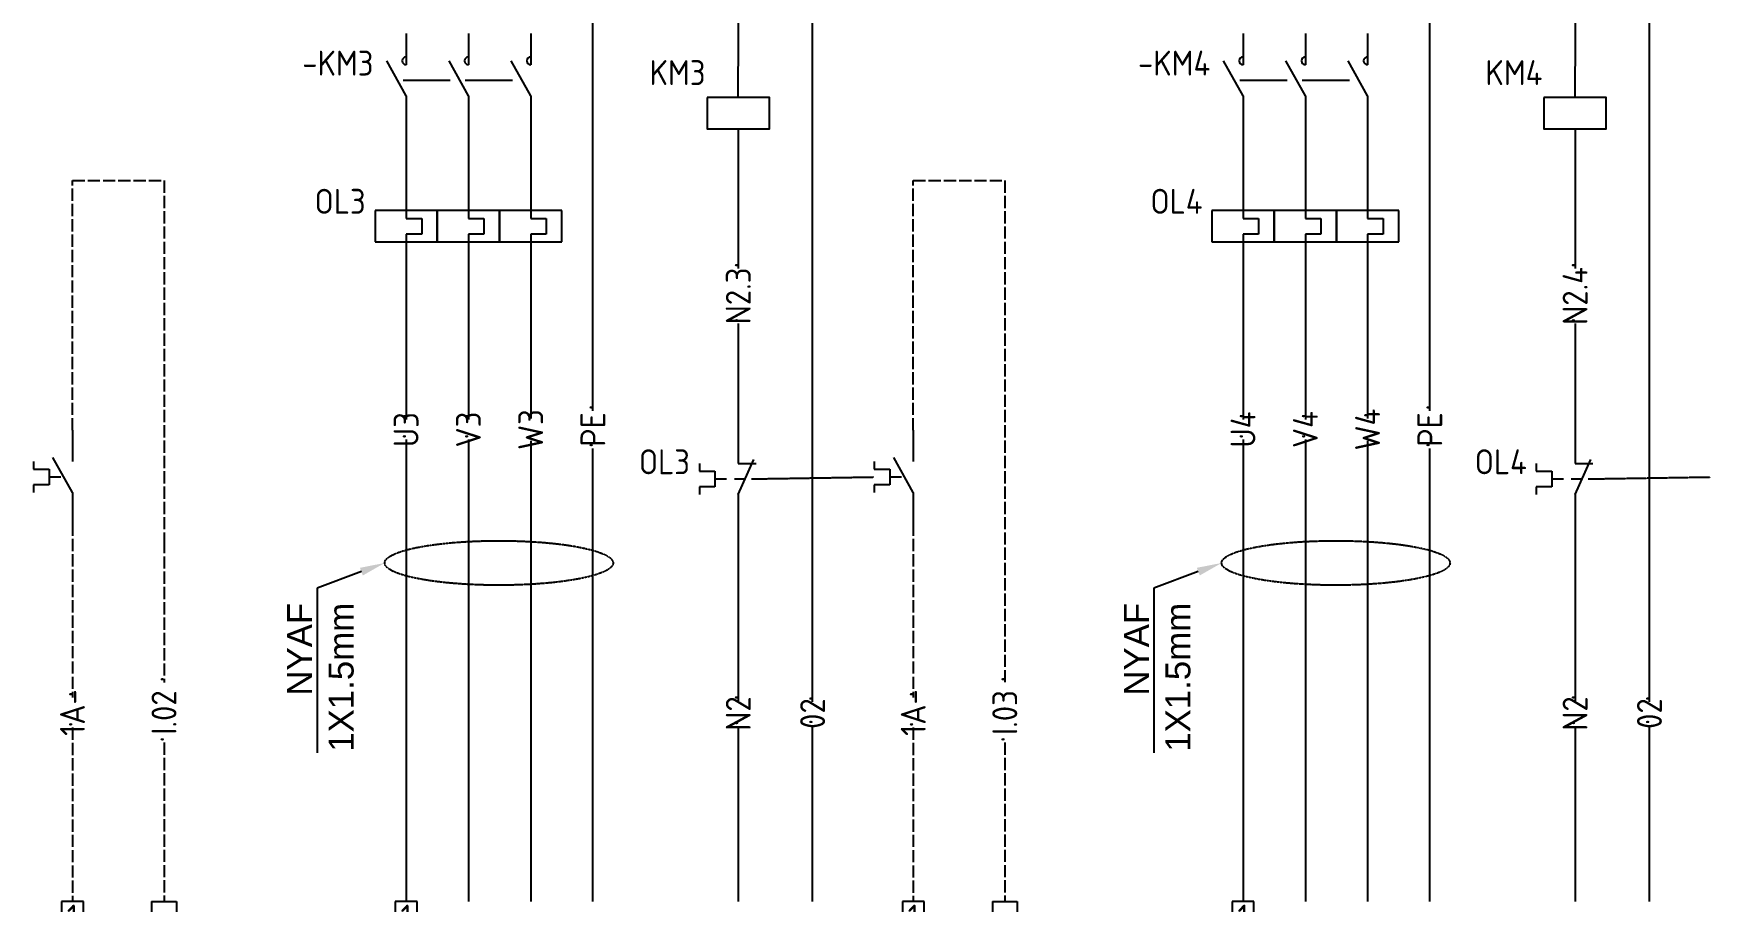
# Model space of a CAD drawing. Header units: millimetres. Extents: x 67033 to 212947, y 35102 to 335921.
# Drawn here: x 70400 to 72045, y 167198 to 168049 of the extents above; entities that cross this region are included whole.
import ezdxf
from ezdxf import colors
from ezdxf.entities.mleader import LeaderData, LeaderLine
from ezdxf.enums import TextEntityAlignment as Align
from ezdxf.math import Vec2, Vec3

# ---------------------------------------------------------------- set-up
doc = ezdxf.new("R2010")
doc.units = ezdxf.units.MM
doc.linetypes.add('ACAD_ISO02W100', pattern=[15, 12, -3])
doc.linetypes.add('DASHED', pattern=[0.75, 0.5, -0.25])
for name, color, linetype in [('LINK', 9, 'DASHED'), ('MISC', 2, 'Continuous'), ('RED_2.5mm^2', 1, 'Continuous'), ('SYMS', 7, 'Continuous'), ('TAGFIXED', 7, 'Continuous'), ('TAGS', 51, 'Continuous'), ('TERMS', 4, 'Continuous')]:
    doc.layers.add(name, color=color, linetype=linetype)
doc.styles.get("Standard").update_dxf_attribs({"font": 'arial.ttf'})
doc.styles.add('WD_IEC', font='isocp2.shx', dxfattribs={"width": 0.9, "height": 4})

# ---------------------------------------------------------------- blocks, each defined once
blk = doc.blocks.new('VOL21')
for p, q in [((0, 7.5), (0, 2.5)), ((0, -2.5), (-3.125, 3.125)), ((-6.25, 2.5), (-6.25, 1.25)), ((-6.25, 1.25), (-3.75, 1.25)), ((-3.75, 1.25), (-3.75, -1.25)), ((-3.75, 0), (-1.875, 0)), ((-6.25, -1.25), (-6.25, -2.5)), ((-3.75, -1.25), (-6.25, -1.25)), ((0, -2.5), (0, -7.5))]:
    blk.add_line(p, q)
at = {"style": 'WD_IEC'}
for tag, p in [('INST', (-7.75, 6.75)), ('LOC', (-7.75, 3.75)), ('TAG2', (-7.75, 0.75)), ('XREF', (-7.75, -3.75)), ('DESC1', (-7.75, -6.75)), ('DESC2', (-7.75, -9.75)), ('DESC3', (-7.75, -12.75))]:
    blk.add_attdef(tag, text='', height=2.5, dxfattribs=at).set_placement(p, align=Align.RIGHT)
blk.add_attdef('TERM01', text='', height=2, rotation=90, dxfattribs=at).set_placement((-1, 7.5), align=Align.RIGHT)
at = {"style": 'WD_IEC', "flags": 1}
for tag, p, height in [('X2TERM01', (0, 7.5), 0.32), ('X4LINK', (-6.375, 0), 0.32), ('X1LINK', (-0.5, 0), 0.32), ('CONTACT', (4, -3.5), 1), ('FAMILY', (4, -5), 1), ('COMMON', (5.25, -4.75), 1), ('X8TERM02', (0, -7.5), 0.32)]:
    blk.add_attdef(tag, p, '', height=height, dxfattribs=at)
at = {"style": 'WD_IEC'}
blk.add_attdef('TERM02', (-1, -7.5), '', height=2, rotation=90, dxfattribs=at)
blk = doc.blocks.new('VSP1001')
for p, q in [((1.75, 5), (-1.75, 5)), ((-1.75, 5), (-1.75, -5)), ((1.75, -5), (1.75, 5)), ((1.75, 0), (-1.75, 0)), ((-1.75, -5), (1.75, -5))]:
    blk.add_line(p, q)
at = {"linetype": 'Continuous', "style": 'WD_IEC', "width": 0.9, "flags": 8}
blk.add_attdef('TERMDESC01', (-1, 6), '', height=2, rotation=90, dxfattribs=at)
blk.add_attdef('X2WIRE01', text='', height=2, rotation=90, dxfattribs=at).set_placement((1, 6), align=Align.TOP_LEFT)
at = {"style": 'WD_IEC'}
for tag, p in [('INST', (-4, 5)), ('LOC', (-4, 2)), ('TAG1', (-4, -1)), ('DESC1', (-4, -4.1)), ('DESC2', (-4, -7.85)), ('DESC3', (-4, -11.6))]:
    blk.add_attdef(tag, text='', height=2.5, dxfattribs=at).set_placement(p, align=Align.RIGHT)
for tag, p in [('TERM01', (0, 2.5)), ('TERM02', (0, -2.5))]:
    blk.add_attdef(tag, text='', height=2, dxfattribs=at).set_placement(p, align=Align.MIDDLE_CENTER)
at = {"style": 'WD_IEC', "width": 0.9, "flags": 1}
for tag, p in [('ACE_FLAG', (-0.5, 4.5)), ('X2TERM01', (0, 5)), ('CAT', (-0.96, 0.48)), ('MFG', (-0.88, 1.65)), ('ASSYCODE', (-1.03, -0.58)), ('FAMILY', (-1.03, -1.66)), ('X8TERM02', (0, -5))]:
    blk.add_attdef(tag, p, '', height=0.25, dxfattribs=at)
at = {"linetype": 'Continuous', "style": 'WD_IEC', "width": 0.9, "flags": 8}
blk.add_attdef('TERMDESC02', text='', height=2, rotation=90, dxfattribs=at).set_placement((-1, -6), align=Align.RIGHT)
blk.add_attdef('X8WIRE02', text='', height=2, rotation=90, dxfattribs=at).set_placement((1, -6), align=Align.TOP_RIGHT)
blk = doc.blocks.new('VT0_LGENERIC')
at = {"style": 'WD_IEC'}
blk.add_attdef('COLOR', text='', height=2.5, rotation=90, dxfattribs=at).set_placement((0, 0), align=Align.MIDDLE_CENTER)
at = {"style": 'WD_IEC', "flags": 1}
for tag, p in [('X2TERM01', (0, 4)), ('X8TERM01', (0, -4))]:
    blk.add_attdef(tag, p, '', height=0.16, rotation=90, dxfattribs=at)
at = {"style": 'WD_IEC'}
for tag, p in [('X2_TINY_DOT_DONT_REMOVE', (0, 4)), ('X8_TINY_DOT_DONT_REMOVE', (0, -4))]:
    blk.add_attdef(tag, p, '', height=0.0001, rotation=90, dxfattribs=at)
blk = doc.blocks.new('VMS21P')
for p, q in [((0, 7.5), (0, 2.5)), ((0, -2.5), (-3.12, 3.12)), ((0, -2.5), (0, -7.5))]:
    blk.add_line(p, q)
blk.add_arc((0, 3.12), 0.625, 90, 270)
at = {"style": 'WD_IEC'}
for tag, p in [('INST', (-5.25, 6.75)), ('LOC', (-5.25, 3.75)), ('TAG2', (-5.25, 0.75)), ('XREF', (-5.25, -3.75)), ('DESC1', (-5.25, -6.75)), ('DESC2', (-5.25, -9.75)), ('DESC3', (-5.25, -12.75))]:
    blk.add_attdef(tag, text='', height=2.5, dxfattribs=at).set_placement(p, align=Align.RIGHT)
blk.add_attdef('TERM01', text='', height=2, rotation=90, dxfattribs=at).set_placement((-1, 7.5), align=Align.RIGHT)
at = {"style": 'WD_IEC', "flags": 1}
for tag, p, height in [('X2TERM01', (0, 7.5), 0.32), ('X4LINK', (-2.91, 0), 0.32), ('X1LINK', (-0.5, 0), 0.32), ('CONTACT', (4, -3.5), 1), ('FAMILY', (4, -5), 1), ('X8TERM02', (0, -7.5), 0.32)]:
    blk.add_attdef(tag, p, '', height=height, dxfattribs=at)
at = {"style": 'WD_IEC'}
blk.add_attdef('TERM02', (-1, -7.5), '', height=2, rotation=90, dxfattribs=at)
blk = doc.blocks.new('VOL1')
for p, q in [((0, 7.5), (0, 1.25)), ((-5, 2.5), (-5, -2.5)), ((5, 2.5), (-5, 2.5)), ((0, 1.25), (2.5, 1.25)), ((2.5, 1.25), (2.5, -1.25)), ((5, -2.5), (5, 2.5)), ((-5, -2.5), (5, -2.5)), ((0, -1.25), (0, -7.5)), ((2.5, -1.25), (0, -1.25))]:
    blk.add_line(p, q)
at = {"style": 'WD_IEC'}
for tag, p in [('INST', (-6.5, 9)), ('LOC', (-6.5, 5.5)), ('TAG1', (-6.5, 2)), ('RATING1', (-6.5, -2.5)), ('XREF', (-6.5, -6.5)), ('DESC1', (-6.5, -10.35)), ('DESC2', (-6.5, -13.85)), ('DESC3', (-6.5, -17.35))]:
    blk.add_attdef(tag, text='', height=2.5, dxfattribs=at).set_placement(p, align=Align.RIGHT)
blk.add_attdef('TERM01', text='', height=2, rotation=90, dxfattribs=at).set_placement((-1, 7.5), align=Align.RIGHT)
at = {"style": 'WD_IEC', "flags": 1}
for tag, p, height in [('X2TERM01', (0, 7.5), 0.32), ('MFG', (2.75, 6.5), 1.5), ('CAT', (2.75, 4), 1.5), ('X4LINK', (-5, 0), 0.32), ('X1LINK', (5, 0), 0.32), ('ASSYCODE', (1, -4), 1), ('FAMILY', (1, -5.5), 1), ('X8TERM02', (0, -7.5), 0.32), ('CATDESC', (1, -7), 1)]:
    blk.add_attdef(tag, p, '', height=height, dxfattribs=at)
at = {"style": 'WD_IEC'}
blk.add_attdef('TERM02', (-1, -7.5), '', height=2, rotation=90, dxfattribs=at)
blk = doc.blocks.new('VOL2')
for p, q in [((0, 7.5), (0, 1.25)), ((-5, 2.5), (-5, -2.5)), ((5, 2.5), (-5, 2.5)), ((0, 1.25), (2.5, 1.25)), ((2.5, 1.25), (2.5, -1.25)), ((5, -2.5), (5, 2.5)), ((-5, -2.5), (5, -2.5)), ((0, -1.25), (0, -7.5)), ((2.5, -1.25), (0, -1.25))]:
    blk.add_line(p, q)
at = {"style": 'WD_IEC'}
for tag, p in [('INST', (-6.5, 9)), ('LOC', (-6.5, 5.5)), ('TAG2', (-6.5, 2)), ('RATING1', (-6.5, -2.5)), ('XREF', (-6.5, -6.5)), ('DESC1', (-6.5, -10.35)), ('DESC2', (-6.5, -13.85)), ('DESC3', (-6.5, -17.35))]:
    blk.add_attdef(tag, text='', height=2.5, dxfattribs=at).set_placement(p, align=Align.RIGHT)
blk.add_attdef('TERM01', text='', height=2, rotation=90, dxfattribs=at).set_placement((-1, 7.5), align=Align.RIGHT)
at = {"style": 'WD_IEC', "flags": 1}
for tag, p, height in [('X2TERM01', (0, 7.5), 0.32), ('X4LINK', (-5, 0), 0.32), ('X1LINK', (5, 0), 0.32), ('FAMILY', (1, -5.5), 1), ('X8TERM02', (0, -7.5), 0.32)]:
    blk.add_attdef(tag, p, '', height=height, dxfattribs=at)
at = {"style": 'WD_IEC'}
blk.add_attdef('TERM02', (-1, -7.5), '', height=2, rotation=90, dxfattribs=at)
blk = doc.blocks.new('VMS1')
for p, q in [((0, 2.5), (0, 7.5)), ((0, -2.5), (0, -7.5))]:
    blk.add_line(p, q)
blk.add_lwpolyline([(-5, 2.5), (-5, -2.5), (5, -2.5), (5, 2.5)], close=True)
at = {"style": 'WD_IEC'}
for tag, p in [('INST', (-5.25, 10.5)), ('LOC', (-5.25, 7.5)), ('TAG1', (-5.25, 4.5)), ('DESC1', (-5.25, -6.85)), ('DESC2', (-5.25, -9.85)), ('DESC3', (-5.25, -12.85))]:
    blk.add_attdef(tag, text='', height=2.5, dxfattribs=at).set_placement(p, align=Align.RIGHT)
blk.add_attdef('TERM01', text='', height=2, rotation=90, dxfattribs=at).set_placement((-1, 7.5), align=Align.RIGHT)
at = {"style": 'WD_IEC', "flags": 1}
for tag, p, height in [('X2TERM01', (0, 7.5), 0.32), ('X4LINK', (-5, 0), 0.32), ('X1LINK', (5, 0), 0.32), ('ASSYCODE', (1, -4), 1), ('FAMILY', (1, -5.5), 1), ('X8TERM02', (0, -7.5), 0.32), ('CATDESC', (1, -7), 1)]:
    blk.add_attdef(tag, p, '', height=height, dxfattribs=at)
at = {"style": 'WD_IEC', "flags": 9}
for tag, p in [('MFG', (-6, 1)), ('CAT', (-6, -1.5))]:
    blk.add_attdef(tag, text='', height=1.5, dxfattribs=at).set_placement(p, align=Align.RIGHT)
at = {"style": 'WD_IEC'}
blk.add_attdef('TERM02', (-1, -7.5), '', height=2, rotation=90, dxfattribs=at)
at = {"lineweight": 9, "style": 'WD_IEC'}
for tag, p in [('NO', (-5.5, -16.5)), ('NC', (-5.5, -19.5))]:
    blk.add_attdef(tag, text='', height=2.5, dxfattribs=at).set_placement(p, align=Align.TOP_RIGHT)
for tag, p in [('XREFNO', (-4, -16.5)), ('XREFNC', (-4, -19.5))]:
    blk.add_attdef(tag, text='', height=2.5, dxfattribs=at).set_placement(p, align=Align.TOP_LEFT)
blk = doc.blocks.new('VOL22')
for p, q in [((0, 7.5), (0, 2.5)), ((0, -2.5), (2.5, 3.12)), ((-6.25, 2.5), (-6.25, 1.25)), ((-6.25, 1.25), (-3.75, 1.25)), ((-3.75, 1.25), (-3.75, -1.25)), ((-3.75, 0), (-1.88, 0)), ((-0.62, 0), (1.11, 0)), ((0, 2.5), (2.87, 2.5)), ((-3.75, -1.25), (-6.25, -1.25)), ((-6.25, -1.25), (-6.25, -2.5)), ((0, -2.5), (0, -7.5))]:
    blk.add_line(p, q)
at = {"style": 'WD_IEC'}
for tag, p in [('INST', (-7.75, 6.75)), ('LOC', (-7.75, 3.75)), ('TAG2', (-7.75, 0.75)), ('XREF', (-7.75, -3.75)), ('DESC1', (-7.75, -6.75)), ('DESC2', (-7.75, -9.75)), ('DESC3', (-7.75, -12.75))]:
    blk.add_attdef(tag, text='', height=2.5, dxfattribs=at).set_placement(p, align=Align.RIGHT)
blk.add_attdef('TERM01', text='', height=2, rotation=90, dxfattribs=at).set_placement((-1, 7.5), align=Align.RIGHT)
at = {"style": 'WD_IEC', "flags": 1}
for tag, p, height in [('X2TERM01', (0, 7.5), 0.32), ('X4LINK', (-6.38, 0), 0.32), ('X1LINK', (2.11, 0), 0.32), ('CONTACT', (4, -3.5), 1), ('FAMILY', (4, -5), 1), ('COMMON', (5.25, -4.75), 1), ('X8TERM02', (0, -7.5), 0.32)]:
    blk.add_attdef(tag, p, '', height=height, dxfattribs=at)
at = {"style": 'WD_IEC'}
blk.add_attdef('TERM02', (-1, -7.5), '', height=2, rotation=90, dxfattribs=at)
blk = doc.blocks.new('PLCIOI1TV')
for p, q in [((-2, 9), (-2, -9)), ((-2, 9), (2, 9)), ((2, 9), (2, -9)), ((-2, 5.5), (2, 5.5)), ((-2, -9), (2, -9))]:
    blk.add_line(p, q)
at = {"style": 'WD_IEC', "width": 0.9}
blk.add_attdef('TERMDESC01', text='', height=2, rotation=90, dxfattribs=at).set_placement((2.25, 10), align=Align.TOP_LEFT)
at = {"style": 'WD_IEC', "width": 0.8}
for tag, p in [('INST', (-3.5, 6.5)), ('LOC', (-3.5, 3))]:
    blk.add_attdef(tag, text='', height=2.5, dxfattribs=at).set_placement(p, align=Align.RIGHT)
for tag, height, p in [('TERM01', 2, (0, 7.25)), ('TAGA01', 2.5, (0, 0))]:
    blk.add_attdef(tag, text='', height=height, rotation=90, dxfattribs=at).set_placement(p, align=Align.MIDDLE)
at = {"style": 'WD_IEC', "flags": 1}
blk.add_attdef('X2TERM01', text='', height=0.25, rotation=90, dxfattribs=at).set_placement((0, 9), align=Align.RIGHT)
at = {"style": 'WD_IEC', "width": 0.9}
blk.add_attdef('LINE1', text='', height=2.5, rotation=90, dxfattribs=at).set_placement((4.41, 1), align=Align.CENTER)
blk.add_attdef('LINE2', text='', height=2.5, rotation=90, dxfattribs=at).set_placement((5.02, 1), align=Align.TOP_CENTER)
at = {"style": 'WD_IEC'}
for tag, p in [('TAG1', (-3.5, -0.5)), ('XREF', (-3.5, -4.5))]:
    blk.add_attdef(tag, text='', height=2.5, dxfattribs=at).set_placement(p, align=Align.RIGHT)
at = {"linetype": 'Continuous', "style": 'WD_IEC', "flags": 9}
for tag, p in [('ASSYCODE', (-2.39, -1.18)), ('FAMILY', (-2.39, -7.68))]:
    blk.add_attdef(tag, text='', height=0.16, rotation=90, dxfattribs=at).set_placement(p, align=Align.CENTER)
at = {"style": 'WD_IEC'}
for tag, width, p in [('MFG', 0.8, (-7, -20)), ('DESC', 0.8, (-4, -20)), ('DESCA01', 0.9, (-0.5, -20)), ('DESCB01', 0.9, (2.5, -20)), ('DESCC01', 0.9, (5.5, -20)), ('DESCD01', 0.9, (8.5, -20)), ('DESCE01', 0.9, (11.5, -20)), ('CAT', 0.9, (-7, -27))]:
    blk.add_attdef(tag, text='', height=2.5, rotation=90, dxfattribs=dict(at, width=width)).set_placement(p, align=Align.RIGHT)

msp = doc.modelspace()

# ---------------------------------------------------------------- linework, layer by layer
at = {"linetype": 'DASHED'}
for centre in [(70856.9, 167530.1), (71677.8, 167530.1)]:
    msp.add_ellipse(centre, major_axis=(-112, 0), ratio=0.194696, dxfattribs=at)
at = {"layer": 'LINK'}
for points in [[(70762.9, 168003.4), (70809.2, 168003.4)], [(70823.9, 168003.4), (70870.3, 168003.4)], [(71583.7, 168003.4), (71630.1, 168003.4)], [(71644.8, 168003.4), (71691.1, 168003.4)], [(70796.5, 167860.3), (70796.5, 167860.3)], [(70857.5, 167860.3), (70857.5, 167860.3)], [(71617.3, 167860.3), (71617.3, 167860.3)], [(71678.4, 167860.3), (71678.4, 167860.3)], [(71104.6, 167612.5), (71224.4, 167614.4)], [(71925.4, 167612.5), (72045.3, 167614.4)]]:
    msp.add_lwpolyline(points, dxfattribs=at)
at = {"layer": 'RED_2.5mm^2', "color": 2}
for p, q in [((70949.1, 167679.4), (70949.1, 168557.3)), ((71770, 167679.4), (71770, 168557.3)), ((70949.1, 167198.2), (70949.1, 167642.5)), ((71770, 167198.2), (71770, 167642.5))]:
    msp.add_line(p, q, dxfattribs=at)
at = {"layer": 'RED_2.5mm^2'}
for p, q in [((71164.6, 167393.9), (71164.6, 168545.7)), ((71985.4, 167393.9), (71985.4, 168545.7)), ((71091.7, 168129.7), (71091.7, 168017.1)), ((71912.5, 168129.7), (71912.5, 168017.1)), ((70765.9, 167957.6), (70765.9, 167906.1)), ((70827, 167957.6), (70827, 167906.1)), ((70888.1, 167957.6), (70888.1, 167906.1)), ((71586.8, 167957.6), (71586.8, 167906.1)), ((71647.9, 167957.6), (71647.9, 167906.1)), ((71708.9, 167957.6), (71708.9, 167906.1)), ((70765.9, 167814.5), (70765.9, 167670.9)), ((70827, 167814.5), (70827, 167670.9)), ((70888.1, 167814.5), (70888.1, 167671.8)), ((71586.8, 167814.5), (71586.8, 167670.9)), ((71647.9, 167814.5), (71647.9, 167670.9)), ((71708.9, 167814.5), (71708.9, 167671.8)), ((70765.9, 167651), (70765.9, 167198.2)), ((70827, 167651), (70827, 167198.2)), ((70888.1, 167650), (70888.1, 167198.2)), ((71586.8, 167651), (71586.8, 167198.2)), ((71647.9, 167651), (71647.9, 167198.2)), ((71708.9, 167650), (71708.9, 167198.2)), ((71164.6, 167198.2), (71164.6, 167371)), ((71985.4, 167198.2), (71985.4, 167371))]:
    msp.add_line(p, q, dxfattribs=at)
at = {"layer": 'RED_2.5mm^2', "color": 5}
for p, q in [((71091.7, 167925.4), (71091.7, 167818.9)), ((71912.5, 167925.4), (71912.5, 167818.9)), ((71091.7, 167764.8), (71091.7, 167658.3)), ((71912.5, 167764.8), (71912.5, 167658.3)), ((71091.7, 167566.7), (71091.7, 167395)), ((71912.5, 167566.7), (71912.5, 167395)), ((71091.7, 167369.9), (71091.7, 167198.2)), ((71912.5, 167369.9), (71912.5, 167198.2))]:
    msp.add_line(p, q, dxfattribs=at)
at = {"layer": 'RED_2.5mm^2', "linetype": 'ACAD_ISO02W100'}
for p, q in [((70438.6, 167660.2), (70438.6, 167905.1)), ((70438.6, 167905.1), (70528.4, 167905.1)), ((70528.4, 167905.1), (70528.4, 167551.6)), ((71263.3, 167660.2), (71263.3, 167905.1)), ((71263.3, 167905.1), (71353.1, 167905.1)), ((71353.1, 167905.1), (71353.1, 167412.9)), ((70438.6, 167568.6), (70438.6, 167398.2)), ((71263.3, 167568.6), (71263.3, 167398.2)), ((70528.4, 167551.6), (70528.4, 167412.9)), ((70438.6, 167368.6), (70438.6, 167198.2)), ((71263.3, 167368.6), (71263.3, 167198.2)), ((70528.4, 167353.9), (70528.4, 167198.2)), ((71353.1, 167353.9), (71353.1, 167198.2))]:
    msp.add_line(p, q, dxfattribs=at)

# ---------------------------------------------------------------- block references
at = {"layer": 'SYMS'}
ref = msp.add_blockref('VMS21P', (70765.9, 168003.4), dxfattribs=dict(at, xscale=6.107617336975006, yscale=6.107617336975006, zscale=6.107617336975006))
ref.add_attrib('TAG2', '-KM3', dxfattribs={"layer": 'TAGS', "height": 24.43, "style": 'WD_IEC'}).set_placement((70733.9, 168008), align=Align.RIGHT)
at = {"layer": 'SYMS', "xscale": 6.107617336975006, "yscale": 6.107617336975006, "zscale": 6.107617336975006}
for name, p in [('VMS21P', (70827, 168003.4)), ('VMS21P', (70888.1, 168003.4)), ('VMS21P', (71647.9, 168003.4)), ('VMS21P', (71708.9, 168003.4)), ('VOL2', (70827, 167860.3)), ('VOL2', (70888.1, 167860.3)), ('VOL2', (71647.9, 167860.3)), ('VOL2', (71708.9, 167860.3))]:
    msp.add_blockref(name, p, dxfattribs=at)
at = {"layer": 'SYMS'}
ref = msp.add_blockref('VMS21P', (71586.8, 168003.4), dxfattribs=dict(at, xscale=6.107617336975006, yscale=6.107617336975006, zscale=6.107617336975006))
ref.add_attrib('TAG2', '-KM4', dxfattribs={"layer": 'TAGS', "height": 24.43, "style": 'WD_IEC'}).set_placement((71554.7, 168008), align=Align.RIGHT)
ref = msp.add_blockref('VMS1', (71091.7, 167971.2), dxfattribs=dict(at, xscale=6.107617336975006, yscale=6.107617336975006, zscale=6.107617336975006))
ref.add_attrib('TAG1', 'KM3', dxfattribs={"layer": 'TAGS', "height": 24.43, "style": 'WD_IEC'}).set_placement((71059.6, 167998.7), align=Align.RIGHT)
ref = msp.add_blockref('VMS1', (71912.5, 167971.2), dxfattribs=dict(at, xscale=6.107617336975006, yscale=6.107617336975006, zscale=6.107617336975006))
ref.add_attrib('TAG1', 'KM4', dxfattribs={"layer": 'TAGS', "height": 24.43, "style": 'WD_IEC'}).set_placement((71880.5, 167998.7), align=Align.RIGHT)
ref = msp.add_blockref('VOL1', (70765.9, 167860.3), dxfattribs=dict(at, xscale=6.107617336975006, yscale=6.107617336975006, zscale=6.107617336975006))
ref.add_attrib('TAG1', 'OL3', dxfattribs={"layer": 'TAGS', "height": 24.43, "style": 'WD_IEC'}).set_placement((70726.2, 167872.5), align=Align.RIGHT)
ref = msp.add_blockref('VOL1', (71586.8, 167860.3), dxfattribs=dict(at, xscale=6.107617336975006, yscale=6.107617336975006, zscale=6.107617336975006))
ref.add_attrib('TAG1', 'OL4', dxfattribs={"layer": 'TAGS', "height": 24.43, "style": 'WD_IEC'}).set_placement((71547.1, 167872.5), align=Align.RIGHT)
at = {"layer": 'SYMS', "color": 5}
ref = msp.add_blockref('VT0_LGENERIC', (71091.7, 167791.9), dxfattribs=dict(at, xscale=6.107617336975006, yscale=6.107617336975006, zscale=6.107617336975006))
ref.add_attrib('X8_TINY_DOT_DONT_REMOVE', '.', (71091.7, 167764.8), dxfattribs={"layer": 'MISC', "height": 24.4, "rotation": 90, "style": 'WD_IEC'})
ref.add_attrib('X2_TINY_DOT_DONT_REMOVE', '.', (71091.7, 167818.9), dxfattribs={"layer": 'MISC', "height": 24.4, "rotation": 90, "style": 'WD_IEC'})
ref.add_attrib('COLOR', 'N2.3', dxfattribs={"layer": 'MISC', "height": 24.43, "rotation": 90, "style": 'WD_IEC'}).set_placement((71091.7, 167791.9), align=Align.MIDDLE_CENTER)
ref = msp.add_blockref('VT0_LGENERIC', (71912.5, 167791.9), dxfattribs=dict(at, xscale=6.107617336975006, yscale=6.107617336975006, zscale=6.107617336975006))
ref.add_attrib('X8_TINY_DOT_DONT_REMOVE', '.', (71912.5, 167764.8), dxfattribs={"layer": 'MISC', "height": 24.4, "rotation": 90, "style": 'WD_IEC'})
ref.add_attrib('X2_TINY_DOT_DONT_REMOVE', '.', (71912.5, 167818.9), dxfattribs={"layer": 'MISC', "height": 24.4, "rotation": 90, "style": 'WD_IEC'})
ref.add_attrib('COLOR', 'N2.4', dxfattribs={"layer": 'MISC', "height": 24.43, "rotation": 90, "style": 'WD_IEC'}).set_placement((71912.5, 167791.9), align=Align.MIDDLE_CENTER)
at = {"layer": 'SYMS'}
ref = msp.add_blockref('VT0_LGENERIC', (70765.9, 167660.9), dxfattribs=dict(at, xscale=6.107617336975006, yscale=6.107617336975006, zscale=6.107617336975006))
ref.add_attrib('X8_TINY_DOT_DONT_REMOVE', '.', (70765.9, 167651), dxfattribs={"layer": 'MISC', "height": 24.4, "rotation": 90, "style": 'WD_IEC'})
ref.add_attrib('X2_TINY_DOT_DONT_REMOVE', '.', (70765.9, 167670.9), dxfattribs={"layer": 'MISC', "height": 24.4, "rotation": 90, "style": 'WD_IEC'})
ref.add_attrib('COLOR', 'U3', dxfattribs={"layer": 'MISC', "height": 24.43, "rotation": 90, "style": 'WD_IEC'}).set_placement((70765.9, 167660.9), align=Align.MIDDLE_CENTER)
ref = msp.add_blockref('VT0_LGENERIC', (70827, 167660.9), dxfattribs=dict(at, xscale=6.107617336975006, yscale=6.107617336975006, zscale=6.107617336975006))
ref.add_attrib('X8_TINY_DOT_DONT_REMOVE', '.', (70827, 167651), dxfattribs={"layer": 'MISC', "height": 24.4, "rotation": 90, "style": 'WD_IEC'})
ref.add_attrib('X2_TINY_DOT_DONT_REMOVE', '.', (70827, 167670.9), dxfattribs={"layer": 'MISC', "height": 24.4, "rotation": 90, "style": 'WD_IEC'})
ref.add_attrib('COLOR', 'V3', dxfattribs={"layer": 'MISC', "height": 24.43, "rotation": 90, "style": 'WD_IEC'}).set_placement((70827, 167660.9), align=Align.MIDDLE_CENTER)
ref = msp.add_blockref('VT0_LGENERIC', (70888.1, 167660.9), dxfattribs=dict(at, xscale=6.107617336975006, yscale=6.107617336975006, zscale=6.107617336975006))
ref.add_attrib('X8_TINY_DOT_DONT_REMOVE', '.', (70888.1, 167650), dxfattribs={"layer": 'MISC', "height": 24.4, "rotation": 90, "style": 'WD_IEC'})
ref.add_attrib('X2_TINY_DOT_DONT_REMOVE', '.', (70888.1, 167671.8), dxfattribs={"layer": 'MISC', "height": 24.4, "rotation": 90, "style": 'WD_IEC'})
ref.add_attrib('COLOR', 'W3', dxfattribs={"layer": 'MISC', "height": 24.43, "rotation": 90, "style": 'WD_IEC'}).set_placement((70888.1, 167660.9), align=Align.MIDDLE_CENTER)
ref = msp.add_blockref('VT0_LGENERIC', (70949.1, 167660.9), dxfattribs=dict(at, xscale=6.107617336975006, yscale=6.107617336975006, zscale=6.107617336975006))
ref.add_attrib('X8_TINY_DOT_DONT_REMOVE', '.', (70949.1, 167642.5), dxfattribs={"layer": 'MISC', "height": 24.4, "rotation": 90, "style": 'WD_IEC'})
ref.add_attrib('X2_TINY_DOT_DONT_REMOVE', '.', (70949.1, 167679.4), dxfattribs={"layer": 'MISC', "height": 24.4, "rotation": 90, "style": 'WD_IEC'})
ref.add_attrib('COLOR', 'PE', dxfattribs={"layer": 'MISC', "height": 24.43, "rotation": 90, "style": 'WD_IEC'}).set_placement((70949.1, 167660.9), align=Align.MIDDLE_CENTER)
ref = msp.add_blockref('VT0_LGENERIC', (71586.8, 167660.9), dxfattribs=dict(at, xscale=6.107617336975006, yscale=6.107617336975006, zscale=6.107617336975006))
ref.add_attrib('X8_TINY_DOT_DONT_REMOVE', '.', (71586.8, 167651), dxfattribs={"layer": 'MISC', "height": 24.4, "rotation": 90, "style": 'WD_IEC'})
ref.add_attrib('X2_TINY_DOT_DONT_REMOVE', '.', (71586.8, 167670.9), dxfattribs={"layer": 'MISC', "height": 24.4, "rotation": 90, "style": 'WD_IEC'})
ref.add_attrib('COLOR', 'U4', dxfattribs={"layer": 'MISC', "height": 24.43, "rotation": 90, "style": 'WD_IEC'}).set_placement((71586.8, 167660.9), align=Align.MIDDLE_CENTER)
ref = msp.add_blockref('VT0_LGENERIC', (71647.9, 167660.9), dxfattribs=dict(at, xscale=6.107617336975006, yscale=6.107617336975006, zscale=6.107617336975006))
ref.add_attrib('X8_TINY_DOT_DONT_REMOVE', '.', (71647.9, 167651), dxfattribs={"layer": 'MISC', "height": 24.4, "rotation": 90, "style": 'WD_IEC'})
ref.add_attrib('X2_TINY_DOT_DONT_REMOVE', '.', (71647.9, 167670.9), dxfattribs={"layer": 'MISC', "height": 24.4, "rotation": 90, "style": 'WD_IEC'})
ref.add_attrib('COLOR', 'V4', dxfattribs={"layer": 'MISC', "height": 24.43, "rotation": 90, "style": 'WD_IEC'}).set_placement((71647.9, 167660.9), align=Align.MIDDLE_CENTER)
ref = msp.add_blockref('VT0_LGENERIC', (71708.9, 167660.9), dxfattribs=dict(at, xscale=6.107617336975006, yscale=6.107617336975006, zscale=6.107617336975006))
ref.add_attrib('X8_TINY_DOT_DONT_REMOVE', '.', (71708.9, 167650), dxfattribs={"layer": 'MISC', "height": 24.4, "rotation": 90, "style": 'WD_IEC'})
ref.add_attrib('X2_TINY_DOT_DONT_REMOVE', '.', (71708.9, 167671.8), dxfattribs={"layer": 'MISC', "height": 24.4, "rotation": 90, "style": 'WD_IEC'})
ref.add_attrib('COLOR', 'W4', dxfattribs={"layer": 'MISC', "height": 24.43, "rotation": 90, "style": 'WD_IEC'}).set_placement((71708.9, 167660.9), align=Align.MIDDLE_CENTER)
ref = msp.add_blockref('VT0_LGENERIC', (71770, 167660.9), dxfattribs=dict(at, xscale=6.107617336975006, yscale=6.107617336975006, zscale=6.107617336975006))
ref.add_attrib('X8_TINY_DOT_DONT_REMOVE', '.', (71770, 167642.5), dxfattribs={"layer": 'MISC', "height": 24.4, "rotation": 90, "style": 'WD_IEC'})
ref.add_attrib('X2_TINY_DOT_DONT_REMOVE', '.', (71770, 167679.4), dxfattribs={"layer": 'MISC', "height": 24.4, "rotation": 90, "style": 'WD_IEC'})
ref.add_attrib('COLOR', 'PE', dxfattribs={"layer": 'MISC', "height": 24.43, "rotation": 90, "style": 'WD_IEC'}).set_placement((71770, 167660.9), align=Align.MIDDLE_CENTER)
at = {"layer": 'SYMS', "linetype": 'ACAD_ISO02W100', "xscale": 6.107617336975006, "yscale": 6.107617336975006, "zscale": 6.107617336975006}
for p in [(70438.6, 167614.4), (71263.3, 167614.4)]:
    msp.add_blockref('VOL21', p, dxfattribs=at)
at = {"layer": 'SYMS'}
ref = msp.add_blockref('VOL22', (71091.7, 167612.5), dxfattribs=dict(at, xscale=6.107617336975006, yscale=6.107617336975006, zscale=6.107617336975006))
ref.add_attrib('TAG2', 'OL3', dxfattribs={"layer": 'TAGS', "height": 24.43, "style": 'WD_IEC'}).set_placement((71044.3, 167617.1), align=Align.RIGHT)
ref = msp.add_blockref('VOL22', (71912.5, 167612.5), dxfattribs=dict(at, xscale=6.107617336975006, yscale=6.107617336975006, zscale=6.107617336975006))
ref.add_attrib('TAG2', 'OL4', dxfattribs={"layer": 'TAGS', "height": 24.43, "style": 'WD_IEC'}).set_placement((71865.2, 167617.1), align=Align.RIGHT)
at = {"layer": 'SYMS', "linetype": 'ACAD_ISO02W100'}
ref = msp.add_blockref('VT0_LGENERIC', (70528.4, 167383.4), dxfattribs=dict(at, xscale=6.107617336975006, yscale=6.107617336975006, zscale=6.107617336975006))
ref.add_attrib('X8_TINY_DOT_DONT_REMOVE', '.', (70528.4, 167353.9), dxfattribs={"layer": 'MISC', "height": 24.4, "rotation": 90, "style": 'WD_IEC'})
ref.add_attrib('X2_TINY_DOT_DONT_REMOVE', '.', (70528.4, 167412.9), dxfattribs={"layer": 'MISC', "height": 24.4, "rotation": 90, "style": 'WD_IEC'})
ref.add_attrib('COLOR', 'I.02', dxfattribs={"layer": 'MISC', "height": 24.43, "rotation": 90, "style": 'WD_IEC'}).set_placement((70528.4, 167383.4), align=Align.MIDDLE_CENTER)
ref = msp.add_blockref('VT0_LGENERIC', (71353.1, 167383.4), dxfattribs=dict(at, xscale=6.107617336975006, yscale=6.107617336975006, zscale=6.107617336975006))
ref.add_attrib('X8_TINY_DOT_DONT_REMOVE', '.', (71353.1, 167353.9), dxfattribs={"layer": 'MISC', "height": 24.4, "rotation": 90, "style": 'WD_IEC'})
ref.add_attrib('X2_TINY_DOT_DONT_REMOVE', '.', (71353.1, 167412.9), dxfattribs={"layer": 'MISC', "height": 24.4, "rotation": 90, "style": 'WD_IEC'})
ref.add_attrib('COLOR', 'I.03', dxfattribs={"layer": 'MISC', "height": 24.43, "rotation": 90, "style": 'WD_IEC'}).set_placement((71353.1, 167383.4), align=Align.MIDDLE_CENTER)
ref = msp.add_blockref('VT0_LGENERIC', (70438.6, 167383.4), dxfattribs=dict(at, xscale=6.107617336975006, yscale=6.107617336975006, zscale=6.107617336975006))
ref.add_attrib('X8_TINY_DOT_DONT_REMOVE', '.', (70438.6, 167368.6), dxfattribs={"layer": 'MISC', "height": 24.4, "rotation": 90, "style": 'WD_IEC'})
ref.add_attrib('X2_TINY_DOT_DONT_REMOVE', '.', (70438.6, 167398.2), dxfattribs={"layer": 'MISC', "height": 24.4, "rotation": 90, "style": 'WD_IEC'})
ref.add_attrib('COLOR', '1A-', dxfattribs={"layer": 'MISC', "height": 24.43, "rotation": 90, "style": 'WD_IEC'}).set_placement((70438.6, 167383.4), align=Align.MIDDLE_CENTER)
at = {"layer": 'SYMS', "color": 5}
ref = msp.add_blockref('VT0_LGENERIC', (71091.7, 167382.4), dxfattribs=dict(at, xscale=6.107617336975006, yscale=6.107617336975006, zscale=6.107617336975006))
ref.add_attrib('X8_TINY_DOT_DONT_REMOVE', '.', (71091.7, 167369.9), dxfattribs={"layer": 'MISC', "height": 24.4, "rotation": 90, "style": 'WD_IEC'})
ref.add_attrib('X2_TINY_DOT_DONT_REMOVE', '.', (71091.7, 167395), dxfattribs={"layer": 'MISC', "height": 24.4, "rotation": 90, "style": 'WD_IEC'})
ref.add_attrib('COLOR', 'N2', dxfattribs={"layer": 'MISC', "height": 24.43, "rotation": 90, "style": 'WD_IEC'}).set_placement((71091.7, 167382.4), align=Align.MIDDLE_CENTER)
at = {"layer": 'SYMS'}
ref = msp.add_blockref('VT0_LGENERIC', (71164.6, 167382.4), dxfattribs=dict(at, xscale=6.107617336975006, yscale=6.107617336975006, zscale=6.107617336975006))
ref.add_attrib('X8_TINY_DOT_DONT_REMOVE', '.', (71164.6, 167371), dxfattribs={"layer": 'MISC', "height": 24.4, "rotation": 90, "style": 'WD_IEC'})
ref.add_attrib('X2_TINY_DOT_DONT_REMOVE', '.', (71164.6, 167393.9), dxfattribs={"layer": 'MISC', "height": 24.4, "rotation": 90, "style": 'WD_IEC'})
ref.add_attrib('COLOR', '02', dxfattribs={"layer": 'MISC', "height": 24.43, "rotation": 90, "style": 'WD_IEC'}).set_placement((71164.6, 167382.4), align=Align.MIDDLE_CENTER)
at = {"layer": 'SYMS', "linetype": 'ACAD_ISO02W100'}
ref = msp.add_blockref('VT0_LGENERIC', (71263.3, 167383.4), dxfattribs=dict(at, xscale=6.107617336975006, yscale=6.107617336975006, zscale=6.107617336975006))
ref.add_attrib('X8_TINY_DOT_DONT_REMOVE', '.', (71263.3, 167368.6), dxfattribs={"layer": 'MISC', "height": 24.4, "rotation": 90, "style": 'WD_IEC'})
ref.add_attrib('X2_TINY_DOT_DONT_REMOVE', '.', (71263.3, 167398.2), dxfattribs={"layer": 'MISC', "height": 24.4, "rotation": 90, "style": 'WD_IEC'})
ref.add_attrib('COLOR', '1A-', dxfattribs={"layer": 'MISC', "height": 24.43, "rotation": 90, "style": 'WD_IEC'}).set_placement((71263.3, 167383.4), align=Align.MIDDLE_CENTER)
at = {"layer": 'SYMS', "color": 5}
ref = msp.add_blockref('VT0_LGENERIC', (71912.5, 167382.4), dxfattribs=dict(at, xscale=6.107617336975006, yscale=6.107617336975006, zscale=6.107617336975006))
ref.add_attrib('X8_TINY_DOT_DONT_REMOVE', '.', (71912.5, 167369.9), dxfattribs={"layer": 'MISC', "height": 24.4, "rotation": 90, "style": 'WD_IEC'})
ref.add_attrib('X2_TINY_DOT_DONT_REMOVE', '.', (71912.5, 167395), dxfattribs={"layer": 'MISC', "height": 24.4, "rotation": 90, "style": 'WD_IEC'})
ref.add_attrib('COLOR', 'N2', dxfattribs={"layer": 'MISC', "height": 24.43, "rotation": 90, "style": 'WD_IEC'}).set_placement((71912.5, 167382.4), align=Align.MIDDLE_CENTER)
at = {"layer": 'SYMS'}
ref = msp.add_blockref('VT0_LGENERIC', (71985.4, 167382.4), dxfattribs=dict(at, xscale=6.107617336975006, yscale=6.107617336975006, zscale=6.107617336975006))
ref.add_attrib('X8_TINY_DOT_DONT_REMOVE', '.', (71985.4, 167371), dxfattribs={"layer": 'MISC', "height": 24.4, "rotation": 90, "style": 'WD_IEC'})
ref.add_attrib('X2_TINY_DOT_DONT_REMOVE', '.', (71985.4, 167393.9), dxfattribs={"layer": 'MISC', "height": 24.4, "rotation": 90, "style": 'WD_IEC'})
ref.add_attrib('COLOR', '02', dxfattribs={"layer": 'MISC', "height": 24.43, "rotation": 90, "style": 'WD_IEC'}).set_placement((71985.4, 167382.4), align=Align.MIDDLE_CENTER)
ref = msp.add_blockref('VSP1001', (70438.6, 167167.7), dxfattribs=dict(at, xscale=6.107617336975006, yscale=6.107617336975006, zscale=6.107617336975006))
ref.add_attrib('TAG1', '1A-', dxfattribs={"layer": 'TAGS', "height": 24.43, "rotation": 90, "style": 'WD_IEC'}).set_placement((70426, 167161.5), align=Align.RIGHT)
ref.add_attrib('TERM01', '1', dxfattribs={"layer": 'TERMS', "height": 24.4, "style": 'WD_IEC'}).set_placement((70438.6, 167182.9), align=Align.MIDDLE_CENTER)
ref.add_attrib('TERM02', '2', dxfattribs={"layer": 'TERMS', "height": 24.4, "style": 'WD_IEC'}).set_placement((70438.6, 167152.4), align=Align.MIDDLE_CENTER)
ref = msp.add_blockref('PLCIOI1TV', (70528.4, 167143.2), dxfattribs=dict(at, xscale=6.107617336975006, yscale=6.107617336975006, zscale=6.107617336975006))
ref.add_attrib('TAGA01', 'DI.02', dxfattribs={"layer": 'TAGS', "height": 24.43, "rotation": 90, "style": 'WD_IEC', "width": 0.8}).set_placement((70528.4, 167143.2), align=Align.MIDDLE)
ref.add_attrib('TAG1', '-PLC1', dxfattribs={"layer": 'TAGS', "height": 24.43, "rotation": 90, "style": 'WD_IEC'}).set_placement((70507, 167140.2), align=Align.RIGHT)
ref = msp.add_blockref('VSP1001', (70765.9, 167167.7), dxfattribs=dict(at, xscale=6.107617336975006, yscale=6.107617336975006, zscale=6.107617336975006))
ref.add_attrib('TAG1', '-XG10', dxfattribs={"layer": 'TAGS', "height": 24.43, "rotation": 90, "style": 'WD_IEC'}).set_placement((70753.3, 167161.5), align=Align.RIGHT)
ref.add_attrib('TERM01', '1', dxfattribs={"layer": 'TERMS', "height": 24.4, "style": 'WD_IEC'}).set_placement((70765.9, 167182.9), align=Align.MIDDLE_CENTER)
ref.add_attrib('TERM02', '2', dxfattribs={"layer": 'TERMS', "height": 24.4, "style": 'WD_IEC'}).set_placement((70765.9, 167152.4), align=Align.MIDDLE_CENTER)
ref = msp.add_blockref('VSP1001', (71263.3, 167167.7), dxfattribs=dict(at, xscale=6.107617336975006, yscale=6.107617336975006, zscale=6.107617336975006))
ref.add_attrib('TAG1', '1A-', dxfattribs={"layer": 'TAGS', "height": 24.43, "rotation": 90, "style": 'WD_IEC'}).set_placement((71250.7, 167161.5), align=Align.RIGHT)
ref.add_attrib('TERM01', '1', dxfattribs={"layer": 'TERMS', "height": 24.4, "style": 'WD_IEC'}).set_placement((71263.3, 167182.9), align=Align.MIDDLE_CENTER)
ref.add_attrib('TERM02', '2', dxfattribs={"layer": 'TERMS', "height": 24.4, "style": 'WD_IEC'}).set_placement((71263.3, 167152.4), align=Align.MIDDLE_CENTER)
ref = msp.add_blockref('PLCIOI1TV', (71353.1, 167143.2), dxfattribs=dict(at, xscale=6.107617336975006, yscale=6.107617336975006, zscale=6.107617336975006))
ref.add_attrib('TAGA01', 'DI.03', dxfattribs={"layer": 'TAGS', "height": 24.43, "rotation": 90, "style": 'WD_IEC', "width": 0.8}).set_placement((71353.1, 167143.2), align=Align.MIDDLE)
ref.add_attrib('TAG1F', '-PLC1', dxfattribs={"layer": 'TAGFIXED', "height": 24.43, "rotation": 90, "style": 'WD_IEC'}).set_placement((71331.8, 167140.2), align=Align.RIGHT)
ref = msp.add_blockref('VSP1001', (71586.8, 167167.7), dxfattribs=dict(at, xscale=6.107617336975006, yscale=6.107617336975006, zscale=6.107617336975006))
ref.add_attrib('TAG1', '-XG10', dxfattribs={"layer": 'TAGS', "height": 24.43, "rotation": 90, "style": 'WD_IEC'}).set_placement((71574.2, 167161.5), align=Align.RIGHT)
ref.add_attrib('TERM01', '1', dxfattribs={"layer": 'TERMS', "height": 24.4, "style": 'WD_IEC'}).set_placement((71586.8, 167182.9), align=Align.MIDDLE_CENTER)
ref.add_attrib('TERM02', '2', dxfattribs={"layer": 'TERMS', "height": 24.4, "style": 'WD_IEC'}).set_placement((71586.8, 167152.4), align=Align.MIDDLE_CENTER)

# ---------------------------------------------------------------- leaders
ml = msp.add_multileader_mtext('Standard')
ml.set_content('NYAF^J1X1.5mm', color=256)
ml.set_leader_properties()
ml.build(insert=Vec2(0, 0))
ml.multileader.update_dxf_attribs({"text_right_attachment_type": 6, "dogleg_length": 0.36, "arrow_head_size": 24.4})
ctx = ml.context
ctx.base_point, ctx.char_height, ctx.arrow_head_size, ctx.landing_gap_size, ctx.plane_origin, ctx.plane_x_axis, ctx.plane_y_axis = Vec3(70661.6, 167338.6), 24.43, 24.4, 12.2, Vec3(70744.9, 167530.1), Vec3(0, 1), Vec3(-1, 0)
ctx.right_attachment, ctx.text_align_type = 6, 2
notes = []
notes.append((ctx, [(0, (1, 1, 0), (70678.5, 167505.4), (0, -1), 2.2, [(0, [(70744.9, 167530.1)], 0, [])])]))
ctx.mtext.insert, ctx.mtext.text_direction, ctx.mtext.rotation, ctx.mtext.alignment, ctx.mtext.flow_direction = Vec3(70649.2, 167491), Vec3(0, 1), 1.570796, 3, 5
ml = msp.add_multileader_mtext('Standard')
ml.set_content('NYAF^J1X1.5mm', color=256)
ml.set_leader_properties()
ml.build(insert=Vec2(0, 0))
ml.multileader.update_dxf_attribs({"text_right_attachment_type": 6, "dogleg_length": 0.36, "arrow_head_size": 24.4})
ctx = ml.context
ctx.base_point, ctx.char_height, ctx.arrow_head_size, ctx.landing_gap_size, ctx.plane_origin, ctx.plane_x_axis, ctx.plane_y_axis = Vec3(71482.5, 167338.6), 24.43, 24.4, 12.2, Vec3(71565.8, 167530.1), Vec3(0, 1), Vec3(-1, 0)
ctx.right_attachment, ctx.text_align_type = 6, 2
notes.append((ctx, [(0, (1, 1, 0), (71499.3, 167505.4), (0, -1), 2.2, [(0, [(71565.8, 167530.1)], 0, [])])]))
ctx.mtext.insert, ctx.mtext.text_direction, ctx.mtext.rotation, ctx.mtext.alignment, ctx.mtext.flow_direction = Vec3(71470, 167491), Vec3(0, 1), 1.570796, 3, 5
for ctx, leaders in notes:
    for number, flags, end, landing, length, lines in leaders:
        leader = LeaderData()
        leader.index, (leader.has_last_leader_line, leader.has_dogleg_vector, leader.attachment_direction) = number, flags
        leader.last_leader_point, leader.dogleg_vector, leader.dogleg_length = Vec3(end), Vec3(landing), length
        for number, points, colour, breaks in lines:
            line = LeaderLine()
            line.index, line.vertices, line.color, line.breaks = number, Vec3.list(points), colors.encode_raw_color(colour), breaks
            leader.lines.append(line)
        ctx.leaders.append(leader)

doc.saveas('drawing.dxf')
